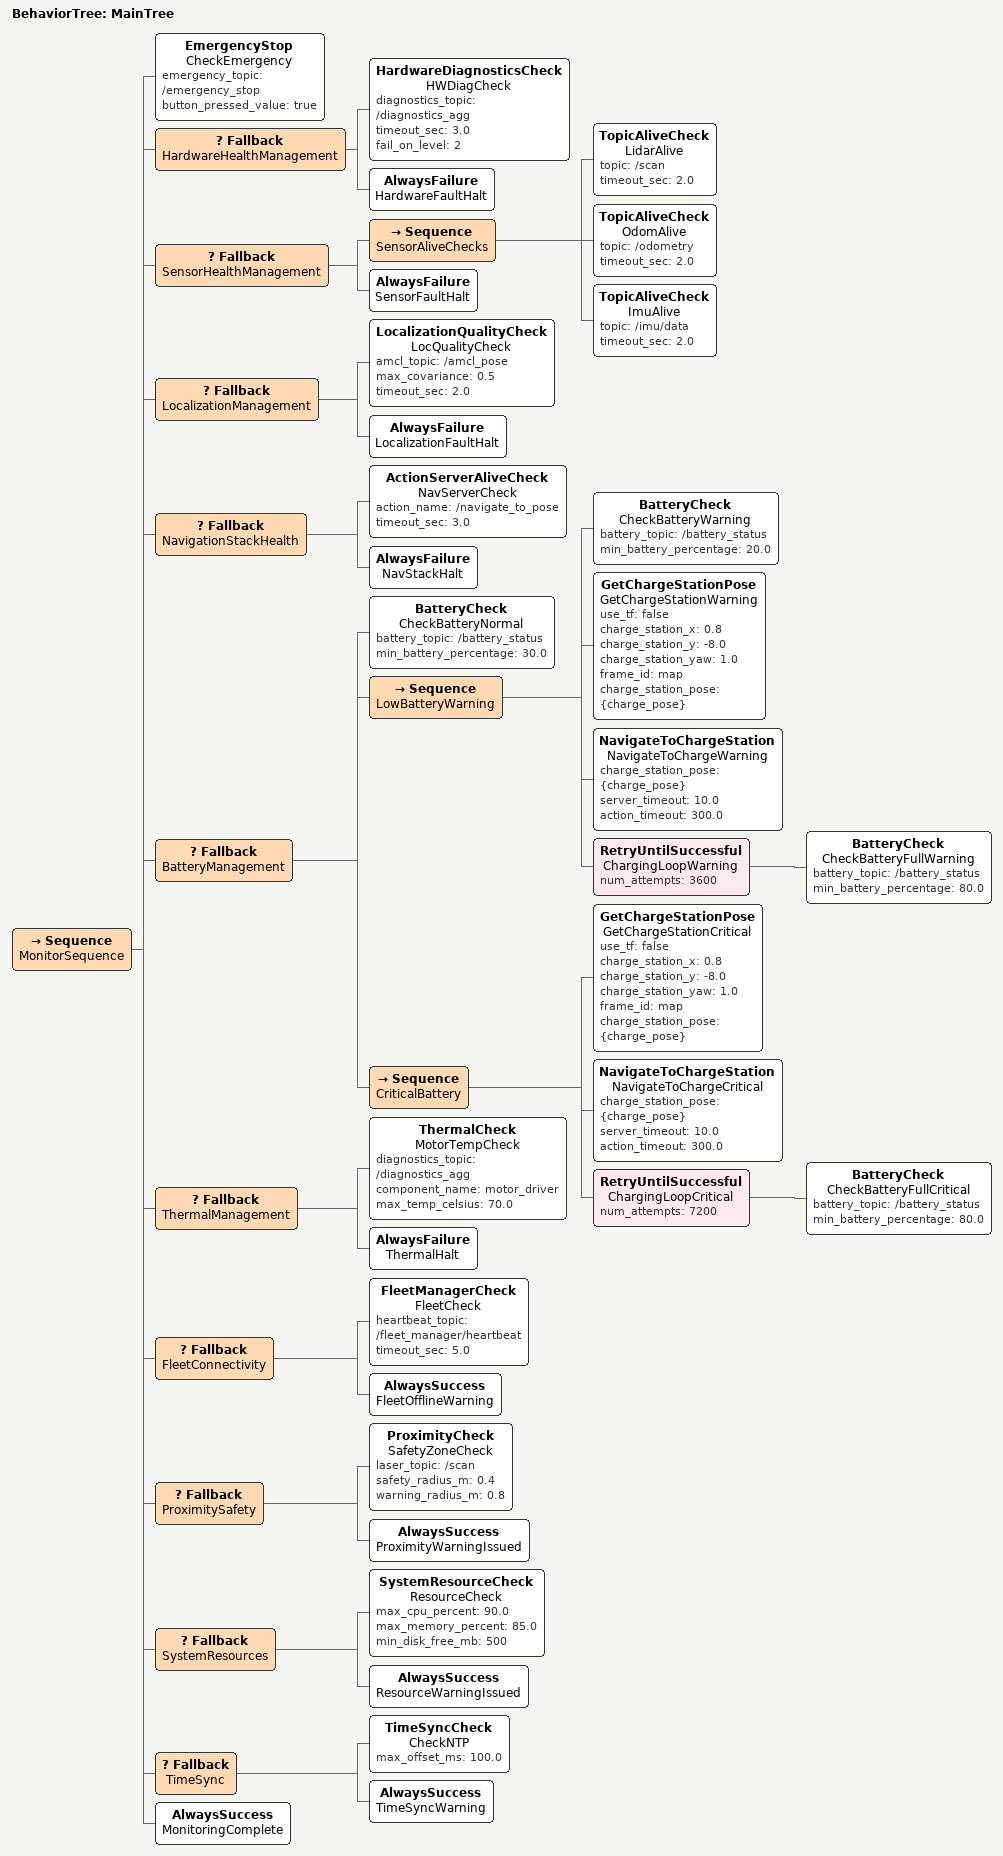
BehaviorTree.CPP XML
<?xml version="1.0"?>
<root BTCPP_format="4" main_tree_to_execute="MainTree">
    <BehaviorTree ID="MainTree">
        <Sequence name="MonitorSequence">

            <EmergencyStop name="CheckEmergency"
                emergency_topic="/emergency_stop"
                button_pressed_value="true" />

            <Fallback name="HardwareHealthManagement">
                <HardwareDiagnosticsCheck name="HWDiagCheck"
                    diagnostics_topic="/diagnostics_agg"
                    timeout_sec="3.0"
                    fail_on_level="2" />
                <!-- Hardware fault cannot be self-recovered — propagate FAILURE -->
                <AlwaysFailure name="HardwareFaultHalt" />
            </Fallback>

            <Fallback name="SensorHealthManagement">
                <Sequence name="SensorAliveChecks">
                    <TopicAliveCheck name="LidarAlive"
                        topic="/scan"
                        timeout_sec="2.0" />
                    <TopicAliveCheck name="OdomAlive"
                        topic="/odometry"
                        timeout_sec="2.0" />
                    <TopicAliveCheck name="ImuAlive"
                        topic="/imu/data"
                        timeout_sec="2.0" />
                </Sequence>
                <!-- Sensor failure is unrecoverable here — propagate FAILURE -->
                <AlwaysFailure name="SensorFaultHalt" />
            </Fallback>

            <Fallback name="LocalizationManagement">
                <LocalizationQualityCheck name="LocQualityCheck"
                    amcl_topic="/amcl_pose"
                    max_covariance="0.5"
                    timeout_sec="2.0" />
                <!-- Poor localization cannot be self-recovered here — halt -->
                <AlwaysFailure name="LocalizationFaultHalt" />
            </Fallback>

            <Fallback name="NavigationStackHealth">
                <ActionServerAliveCheck name="NavServerCheck"
                    action_name="/navigate_to_pose"
                    timeout_sec="3.0" />
                <!-- Nav stack down — alert and halt until recovered -->
                <AlwaysFailure name="NavStackHalt" />
            </Fallback>

            <Fallback name="BatteryManagement">

                <!-- NORMAL: battery above 30% — no charging needed -->
                <BatteryCheck name="CheckBatteryNormal"
                    battery_topic="/battery_status"
                    min_battery_percentage="30.0" />

                <!-- LOW WARNING: battery 20–30% — finish soon and go charge -->
                <Sequence name="LowBatteryWarning">
                    <BatteryCheck name="CheckBatteryWarning"
                        battery_topic="/battery_status"
                        min_battery_percentage="20.0" />
                    <GetChargeStationPose name="GetChargeStationWarning"
                        use_tf="false"
                        charge_station_x="0.8"
                        charge_station_y="-8.0"
                        charge_station_yaw="1.0"
                        frame_id="map"
                        charge_station_pose="{charge_pose}" />
                    <NavigateToChargeStation name="NavigateToChargeWarning"
                        charge_station_pose="{charge_pose}"
                        server_timeout="10.0"
                        action_timeout="300.0" />
                    <RetryUntilSuccessful name="ChargingLoopWarning" num_attempts="3600">
                        <BatteryCheck name="CheckBatteryFullWarning"
                            battery_topic="/battery_status"
                            min_battery_percentage="80.0" />
                    </RetryUntilSuccessful>
                </Sequence>

                <!-- CRITICAL: battery below 20% — both above checks failed, go now -->
                <Sequence name="CriticalBattery">
                    <GetChargeStationPose name="GetChargeStationCritical"
                        use_tf="false"
                        charge_station_x="0.8"
                        charge_station_y="-8.0"
                        charge_station_yaw="1.0"
                        frame_id="map"
                        charge_station_pose="{charge_pose}" />
                    <NavigateToChargeStation name="NavigateToChargeCritical"
                        charge_station_pose="{charge_pose}"
                        server_timeout="10.0"
                        action_timeout="300.0" />
                    <RetryUntilSuccessful name="ChargingLoopCritical" num_attempts="7200">
                        <BatteryCheck name="CheckBatteryFullCritical"
                            battery_topic="/battery_status"
                            min_battery_percentage="80.0" />
                    </RetryUntilSuccessful>
                </Sequence>

            </Fallback>

            <Fallback name="ThermalManagement">
                <ThermalCheck name="MotorTempCheck"
                    diagnostics_topic="/diagnostics_agg"
                    component_name="motor_driver"
                    max_temp_celsius="70.0" />
                <!-- Overheating — propagate FAILURE to halt all motion -->
                <AlwaysFailure name="ThermalHalt" />
            </Fallback>

            <Fallback name="FleetConnectivity">
                <FleetManagerCheck name="FleetCheck"
                    heartbeat_topic="/fleet_manager/heartbeat"
                    timeout_sec="5.0" />
                <!-- Fleet offline is a warning — robot keeps operating -->
                <AlwaysSuccess name="FleetOfflineWarning" />
            </Fallback>

            <Fallback name="ProximitySafety">
                <ProximityCheck name="SafetyZoneCheck"
                    laser_topic="/scan"
                    safety_radius_m="0.4"
                    warning_radius_m="0.8" />
                <!-- Obstacle in safety zone — issue warning, keep operating -->
                <AlwaysSuccess name="ProximityWarningIssued" />
            </Fallback>

            <Fallback name="SystemResources">
                <SystemResourceCheck name="ResourceCheck"
                    max_cpu_percent="90.0"
                    max_memory_percent="85.0"
                    min_disk_free_mb="500" />
                <!-- Resource pressure — warn operator, continue operating -->
                <AlwaysSuccess name="ResourceWarningIssued" />
            </Fallback>

            <Fallback name="TimeSync">
                <TimeSyncCheck name="CheckNTP"
                    max_offset_ms="100.0" />
                <!-- Clock drift warning — robot keeps operating -->
                <AlwaysSuccess name="TimeSyncWarning" />
            </Fallback>

            <!-- Monitoring cycle complete -->
            <AlwaysSuccess name="MonitoringComplete" />

        </Sequence>
    </BehaviorTree>
</root>
